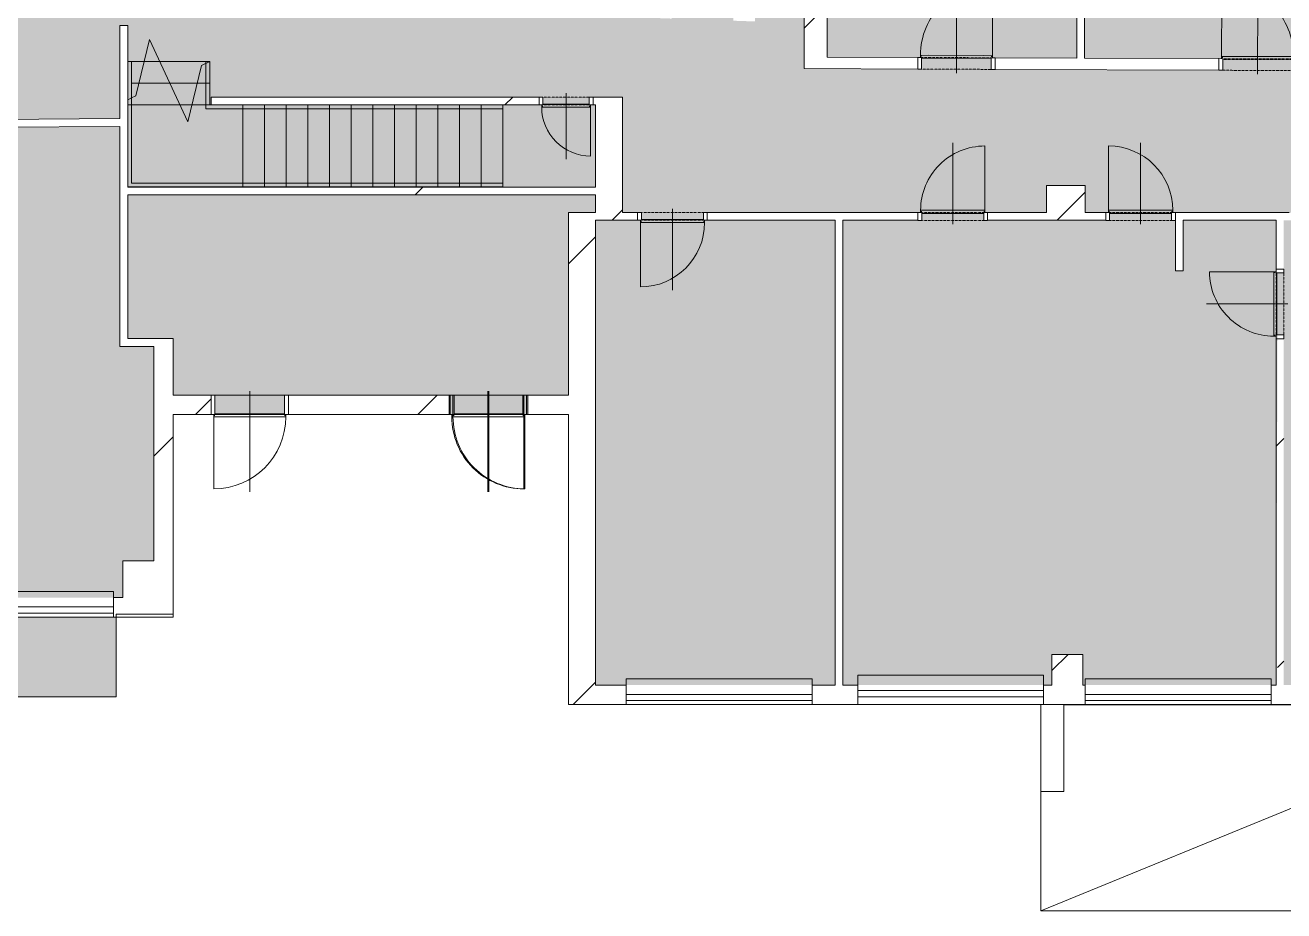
# Model space of a CAD drawing. Header units: millimetres. Extents: x 46521 to 256645, y -45352 to 20466.
# Drawn here: x 143610 to 159868, y -31726 to -20293 of the extents above; entities that cross this region are included whole.
import ezdxf

# ---------------------------------------------------------------- set-up
doc = ezdxf.new("R2010")
doc.units = ezdxf.units.MM
doc.linetypes.add('Čerchovaná se dvěma tečkami', pattern=[2.59, 1, -0.53, 0, -0.53, 0, -0.53])
for name, color, linetype, lineweight in [('A-DETL-GENF', 92, 'Continuous', 13), ('A-DETL-THIN', 151, 'Continuous', 13), ('A-DOOR', 31, 'Continuous', 13), ('A-DOOR-FRAM', 31, 'Continuous', 9), ('A-FLOR', 192, 'Continuous', 13), ('A-FLOR-HRAL', 11, 'Continuous', 13), ('A-GENM', 13, 'Continuous', 13), ('A-GLAZ', 151, 'Continuous', 13), ('A-WALL', 113, 'Continuous', 13), ('A-WALL-PATT', 111, 'Continuous', 9), ('S-COLS', 52, 'Continuous', 13), ('S-STRS', 31, 'Continuous', 13), ('S-STRS-MBND', 31, 'Continuous', 9)]:
    doc.layers.add(name, color=color, linetype=linetype, lineweight=lineweight)
pattern_1 = [(45, (128025, 0), (-7184.2, 7184.2), []), (45, (130898, -3e-12), (-7184.2, 7184.2), []), (45, (136646, -7e-12), (-4310.5, 10058), [4064, -2032, 67.06, -1964.94])]

# ---------------------------------------------------------------- blocks, each defined once
blk = doc.blocks.new('DVERE_1k_oblozka - DD03_01_800x1970_koupelna-1549492-Mapka _ závislý 10')
at = {"layer": 'A-DOOR', "lineweight": 9}
for p, q in [((-450, 53), (-400, 53)), ((-450, -47), (-450, 53)), ((-400, 53), (-400, -47)), ((0, 103), (0, -947)), ((400, 53), (450, 53)), ((400, -47), (400, 53)), ((450, 53), (450, -47)), ((-400, -47), (-450, -47)), ((-415, -47), (-415, -907)), ((-415, -62), (-400, -62)), ((-415, -77), (-415, -62)), ((415, -77), (-415, -77)), ((-400, -37), (400, -37)), ((305, -77), (-305, -77)), ((450, -47), (400, -47)), ((400, -62), (415, -62)), ((415, -77), (415, -47)), ((415, -62), (415, -77))]:
    blk.add_line(p, q, dxfattribs=at)
at = {"layer": 'A-DOOR', "linetype": 'Čerchovaná se dvěma tečkami', "lineweight": 9}
for p, q in [((-400, 53), (400, 53)), ((-400, -47), (400, -47))]:
    blk.add_line(p, q, dxfattribs=at)
at = {"layer": 'A-DOOR', "lineweight": 9}
blk.add_arc((-415, -77), 830, 270, 0, dxfattribs=at)
at = {"layer": 'A-DOOR-FRAM'}
for p, q in [((-450, 53), (-400, 53)), ((-400, 53), (-400, -47)), ((400, -47), (400, 53)), ((450, 53), (400, 53)), ((-400, -47), (-450, -47)), ((400, -47), (450, -47))]:
    blk.add_line(p, q, dxfattribs=at)
blk = doc.blocks.new('DVERE_1k_oblozka - DD03_01_900x1970_koupelna-1549502-Mapka _ závislý 10')
at = {"layer": 'A-DOOR', "lineweight": 9}
for p, q in [((-500, 78), (-450, 78)), ((-500, -72), (-500, 78)), ((-450, 78), (-450, -72)), ((0, 128), (0, -1072)), ((450, 78), (500, 78)), ((450, -72), (450, 78)), ((500, 78), (500, -72)), ((-450, -72), (-500, -72)), ((-465, -72), (-465, -1032)), ((-465, -87), (-450, -87)), ((-465, -102), (-465, -87)), ((465, -102), (-465, -102)), ((-450, -62), (450, -62)), ((355, -102), (-355, -102)), ((500, -72), (450, -72)), ((450, -87), (465, -87)), ((465, -102), (465, -72)), ((465, -87), (465, -102))]:
    blk.add_line(p, q, dxfattribs=at)
at = {"layer": 'A-DOOR', "linetype": 'Čerchovaná se dvěma tečkami', "lineweight": 9}
for p, q in [((-450, 78), (450, 78)), ((-450, -72), (450, -72))]:
    blk.add_line(p, q, dxfattribs=at)
at = {"layer": 'A-DOOR', "lineweight": 9}
blk.add_arc((-465, -102), 930, 270, 0, dxfattribs=at)
at = {"layer": 'A-DOOR-FRAM'}
for p, q in [((-500, 78), (-450, 78)), ((-450, 78), (-450, -72)), ((450, -72), (450, 78)), ((500, 78), (450, 78)), ((-450, -72), (-500, -72)), ((450, -72), (500, -72))]:
    blk.add_line(p, q, dxfattribs=at)
blk = doc.blocks.new('OKNO_2k_nadsvetlik - OKNO_2k_nadsvetlik 2400 x 1750-1972477-Mapka _ závislý 10')
at = {"layer": 'A-GLAZ', "color": 61, "lineweight": 9}
for p, q in [((-1200, 126), (1200, 126)), ((-1200, 25), (-1200, 126)), ((1200, 25), (-1200, 25)), ((-1200, 25), (1200, 25)), ((-1200, -55), (-1200, 25)), ((1200, 126), (1200, 25)), ((1200, 25), (1200, -55)), ((1200, -55), (-1200, -55))]:
    blk.add_line(p, q, dxfattribs=at)
blk = doc.blocks.new('parapet s nosem_vnitní - parapet s nosem_vnitní-V93-Mapka _ závislý 10')
at = {"layer": 'A-GENM', "color": 61, "lineweight": 9}
for p, q in [((-1200, -190), (-1200, 0)), ((1200, 0), (1200, -190)), ((-1200, -190), (-1200, -200)), ((-1200, -200), (1200, -200)), ((-1200, -200), (1200, -200)), ((1200, -200), (1200, -190))]:
    blk.add_line(p, q, dxfattribs=at)
blk = doc.blocks.new('OKNO_2k_nadsvetlik - OKNO_2k_nadsvetlik 2400 x 1750-1972492-Mapka _ závislý 10')
at = {"layer": 'A-GLAZ', "lineweight": 9}
for p, q in [((-1200, 126), (1200, 126)), ((-1200, 75), (-1200, 126)), ((1200, 75), (-1200, 75)), ((-1200, 75), (1200, 75)), ((-1200, -5), (-1200, 75)), ((1200, 126), (1200, 75)), ((1200, 75), (1200, -5)), ((1200, -5), (-1200, -5))]:
    blk.add_line(p, q, dxfattribs=at)
blk = doc.blocks.new('parapet s nosem_vnitní - parapet s nosem_vnitní-1280305-Mapka _ závislý 10')
at = {"layer": 'A-GENM', "lineweight": 9}
for p, q in [((-1200, -190), (-1200, 0)), ((1200, 0), (1200, -190)), ((-1200, -190), (-1200, -200)), ((-1200, -200), (1200, -200)), ((-1200, -200), (1200, -200)), ((1200, -200), (1200, -190))]:
    blk.add_line(p, q, dxfattribs=at)
blk = doc.blocks.new('OKNO_2k_nadsvetlik - OKNO_2k_nadsvetlik 2400 x 1800-2039437-Mapka _ závislý 10')
at = {"layer": 'A-GLAZ', "lineweight": 9}
for p, q in [((-1200, 126), (1200, 126)), ((-1200, 75), (-1200, 126)), ((1200, 75), (-1200, 75)), ((-1200, 75), (1200, 75)), ((-1200, -5), (-1200, 75)), ((1200, 126), (1200, 75)), ((1200, 75), (1200, -5)), ((1200, -5), (-1200, -5))]:
    blk.add_line(p, q, dxfattribs=at)
blk = doc.blocks.new('OKNO_2k_nadsvetlik - OKNO_2k_nadsvetlik 2400 x 1850-1972490-Mapka _ závislý 10')
at = {"layer": 'A-GLAZ', "lineweight": 9}
for p, q in [((-1200, 5), (1200, 5)), ((-1200, -75), (-1200, 5)), ((1200, 5), (1200, -75)), ((-1200, -75), (1200, -75)), ((-1200, -126), (-1200, -75)), ((1200, -75), (-1200, -75)), ((1200, -126), (-1200, -126)), ((1200, -75), (1200, -126))]:
    blk.add_line(p, q, dxfattribs=at)
blk = doc.blocks.new('parapet s nosem_vnitní - parapet s nosem_vnitní-V112-Mapka _ závislý 10')
at = {"layer": 'A-GENM', "lineweight": 9}
for p, q in [((1200, 200), (-1200, 200)), ((-1200, 200), (-1200, 190)), ((1200, 200), (-1200, 200)), ((-1200, 0), (-1200, 190)), ((1200, 190), (1200, 200)), ((1200, 190), (1200, 0))]:
    blk.add_line(p, q, dxfattribs=at)
blk = doc.blocks.new('DVERE_1k_oblozka - DD03_01_900x1970_koupelna-1549503-Mapka _ závislý 10')
at = {"layer": 'A-DOOR', "lineweight": 9}
for p, q in [((-465, 72), (-465, 1032)), ((0, -128), (0, 1072)), ((-450, 72), (-500, 72)), ((-500, 72), (-500, -78)), ((465, 102), (-465, 102)), ((-465, 102), (-465, 87)), ((-465, 87), (-450, 87)), ((-450, -78), (-450, 72)), ((-450, 62), (450, 62)), ((355, 102), (-355, 102)), ((450, 87), (465, 87)), ((500, 72), (450, 72)), ((450, 72), (450, -78)), ((465, 87), (465, 102)), ((465, 102), (465, 72)), ((500, -78), (500, 72)), ((-500, -78), (-450, -78)), ((450, -78), (500, -78))]:
    blk.add_line(p, q, dxfattribs=at)
at = {"layer": 'A-DOOR', "linetype": 'Čerchovaná se dvěma tečkami', "lineweight": 9}
for p, q in [((-450, 72), (450, 72)), ((-450, -78), (450, -78))]:
    blk.add_line(p, q, dxfattribs=at)
at = {"layer": 'A-DOOR', "lineweight": 9}
blk.add_arc((-465, 102), 930, 360, 90, dxfattribs=at)
at = {"layer": 'A-DOOR-FRAM'}
for p, q in [((-450, 72), (-500, 72)), ((-450, -78), (-450, 72)), ((450, 72), (450, -78)), ((450, 72), (500, 72)), ((-500, -78), (-450, -78)), ((500, -78), (450, -78))]:
    blk.add_line(p, q, dxfattribs=at)
blk = doc.blocks.new('DVERE_1k_oblozka - DD03_01_600x1970_koupelna-1549500-Mapka _ závislý 10')
at = {"layer": 'A-DOOR', "lineweight": 9}
for p, q in [((-315, 47), (-315, 707)), ((0, -103), (0, 747)), ((-300, 47), (-350, 47)), ((-350, 47), (-350, -53)), ((315, 77), (-315, 77)), ((-315, 77), (-315, 62)), ((-315, 62), (-300, 62)), ((-300, -53), (-300, 47)), ((-300, 37), (300, 37)), ((205, 77), (-205, 77)), ((300, 62), (315, 62)), ((350, 47), (300, 47)), ((300, 47), (300, -53)), ((315, 62), (315, 77)), ((315, 77), (315, 47)), ((350, -53), (350, 47)), ((-350, -53), (-300, -53)), ((300, -53), (350, -53))]:
    blk.add_line(p, q, dxfattribs=at)
at = {"layer": 'A-DOOR', "linetype": 'Čerchovaná se dvěma tečkami', "lineweight": 9}
for p, q in [((-300, 47), (300, 47)), ((-300, -53), (300, -53))]:
    blk.add_line(p, q, dxfattribs=at)
at = {"layer": 'A-DOOR', "lineweight": 9}
blk.add_arc((-315, 77), 630, 360, 90, dxfattribs=at)
at = {"layer": 'A-DOOR-FRAM'}
for p, q in [((-300, 47), (-350, 47)), ((-300, -53), (-300, 47)), ((300, 47), (300, -53)), ((300, 47), (350, 47)), ((-350, -53), (-300, -53)), ((350, -53), (300, -53))]:
    blk.add_line(p, q, dxfattribs=at)
blk = doc.blocks.new('DVERE_1k_oblozka - DD03_01_900x1970-1570596-Mapka _ závislý 10')
at = {"layer": 'A-DOOR', "lineweight": 9}
for p, q in [((0, 178), (0, -1122)), ((-500, 128), (-450, 128)), ((-500, -122), (-500, 128)), ((-450, 128), (-450, -122)), ((450, 128), (500, 128)), ((450, -122), (450, 128)), ((500, 128), (500, -122)), ((-450, -122), (-500, -122)), ((-465, -122), (-465, -1082)), ((-465, -137), (-450, -137)), ((-465, -152), (-465, -137)), ((465, -152), (-465, -152)), ((-450, -112), (450, -112)), ((355, -152), (-355, -152)), ((500, -122), (450, -122)), ((450, -137), (465, -137)), ((465, -152), (465, -122)), ((465, -137), (465, -152))]:
    blk.add_line(p, q, dxfattribs=at)
at = {"layer": 'A-DOOR', "linetype": 'Čerchovaná se dvěma tečkami', "lineweight": 9}
for p, q in [((-450, 128), (450, 128)), ((-450, -122), (450, -122))]:
    blk.add_line(p, q, dxfattribs=at)
at = {"layer": 'A-DOOR', "lineweight": 9}
blk.add_arc((-465, -152), 930, 270, 0, dxfattribs=at)
at = {"layer": 'A-DOOR-FRAM'}
for p, q in [((-500, 128), (-450, 128)), ((-450, 128), (-450, -122)), ((450, -122), (450, 128)), ((500, 128), (450, 128)), ((-450, -122), (-500, -122)), ((450, -122), (500, -122))]:
    blk.add_line(p, q, dxfattribs=at)
blk = doc.blocks.new('DVERE_1k_oblozka - DD03_01_900x1970-1570682-Mapka _ závislý 10')
at = {"layer": 'A-DOOR', "lineweight": 9}
h = blk.add_hatch(color=41, dxfattribs=at)
h.paths.add_polyline_path([(-500, 122), (-500, -128), (-450, -128), (-450, 122)])
h.paths.add_polyline_path([(450, 122), (450, -128), (500, -128), (500, 122)])
at = {"layer": 'A-DOOR', "color": 61, "lineweight": 9}
for p, q in [((-465, 122), (-465, 1082)), ((0, -178), (0, 1122)), ((-450, 122), (-500, 122)), ((-500, 122), (-500, -128)), ((-450, -128), (-450, 122)), ((355, 152), (-355, 152)), ((500, 122), (450, 122)), ((450, 122), (450, -128)), ((465, 152), (465, 122)), ((500, -128), (500, 122)), ((-500, -128), (-450, -128)), ((450, -128), (500, -128))]:
    blk.add_line(p, q, dxfattribs=at)
at = {"layer": 'A-DOOR', "color": 40, "lineweight": 9}
for p, q in [((465, 152), (-465, 152)), ((-465, 152), (-465, 137)), ((-465, 137), (-450, 137)), ((-437, 112), (450, 112)), ((450, 137), (465, 137)), ((465, 137), (465, 152))]:
    blk.add_line(p, q, dxfattribs=at)
at = {"layer": 'A-DOOR', "color": 61, "linetype": 'Čerchovaná se dvěma tečkami', "lineweight": 9}
for p, q in [((-450, 122), (450, 122)), ((-450, -128), (450, -128))]:
    blk.add_line(p, q, dxfattribs=at)
at = {"layer": 'A-DOOR', "color": 61, "lineweight": 9}
blk.add_arc((-465, 152), 930, 360, 90, dxfattribs=at)
at = {"layer": 'A-DOOR-FRAM', "color": 40}
for p, q in [((-450, 122), (-500, 122)), ((-450, -128), (-450, 122)), ((450, 122), (450, -128)), ((450, 122), (500, 122)), ((-500, -128), (-450, -128)), ((500, -128), (450, -128))]:
    blk.add_line(p, q, dxfattribs=at)
blk = doc.blocks.new('DVERE_1k_oblozka - DD03_01_800x1970_koupelna-1549498-Mapka _ závislý 10')
at = {"layer": 'A-DOOR', "lineweight": 9}
for p, q in [((-415, 47), (-415, 907)), ((0, -103), (0, 947)), ((-400, 47), (-450, 47)), ((-450, 47), (-450, -53)), ((415, 77), (-415, 77)), ((-415, 77), (-415, 62)), ((-415, 62), (-400, 62)), ((-400, -53), (-400, 47)), ((-400, 37), (400, 37)), ((305, 77), (-305, 77)), ((400, 62), (415, 62)), ((450, 47), (400, 47)), ((400, 47), (400, -53)), ((415, 62), (415, 77)), ((415, 77), (415, 47)), ((450, -53), (450, 47)), ((-450, -53), (-400, -53)), ((400, -53), (450, -53))]:
    blk.add_line(p, q, dxfattribs=at)
at = {"layer": 'A-DOOR', "linetype": 'Čerchovaná se dvěma tečkami', "lineweight": 9}
for p, q in [((-400, 47), (400, 47)), ((-400, -53), (400, -53))]:
    blk.add_line(p, q, dxfattribs=at)
at = {"layer": 'A-DOOR', "lineweight": 9}
blk.add_arc((-415, 77), 830, 360, 90, dxfattribs=at)
at = {"layer": 'A-DOOR-FRAM'}
for p, q in [((-400, 47), (-450, 47)), ((-400, -53), (-400, 47)), ((400, 47), (400, -53)), ((400, 47), (450, 47)), ((-450, -53), (-400, -53)), ((450, -53), (400, -53))]:
    blk.add_line(p, q, dxfattribs=at)
blk = doc.blocks.new('Typ horního madla - Horní madlo_Vnitřní_-1833894-Mapka _ závislý 10')
at = {"layer": 'A-FLOR-HRAL', "lineweight": 9}
for p, q in [((16960, -20763), (16910, -20763)), ((16910, -20763), (16910, -21257)), ((16960, -20763), (16960, -21233)), ((16910, -21257), (16960, -21233)), ((16910, -21257), (16910, -21323)), ((16960, -21233), (16960, -21323)), ((16910, -21323), (16910, -22382)), ((16960, -21323), (16960, -22332)), ((16910, -22382), (18116, -22382)), ((16960, -22332), (18116, -22332)), ((18116, -22332), (21756, -22332)), ((18116, -22382), (21756, -22382)), ((21756, -22332), (21756, -22382))]:
    blk.add_line(p, q, dxfattribs=at)
blk = doc.blocks.new('Typ horního madla - Horní madlo_Vnitřní_-1833909-Mapka _ závislý 10')
at = {"layer": 'A-FLOR-HRAL', "lineweight": 9}
for p, q in [((17969, -20763), (17919, -20763)), ((17919, -20786), (17969, -20763)), ((17919, -20763), (17919, -20786)), ((17919, -20786), (17919, -21248)), ((17969, -20763), (17969, -21248)), ((17969, -20763), (17969, -20763)), ((17919, -21248), (17919, -21373)), ((17969, -21248), (17969, -21323)), ((17919, -21373), (18116, -21373)), ((17969, -21323), (18116, -21323)), ((18116, -21323), (21756, -21323)), ((18116, -21373), (21756, -21373)), ((21756, -21323), (21756, -21373))]:
    blk.add_line(p, q, dxfattribs=at)
blk = doc.blocks.new('DVERE_1k_oblozka - DD03_01_900x1970-V177-Mapka _ závislý 10')
at = {"layer": 'A-DOOR', "lineweight": 9}
for p, q in [((-465, 122), (-465, 1082)), ((0, -178), (0, 1122)), ((-450, 122), (-500, 122)), ((-500, 122), (-500, -128)), ((465, 152), (-465, 152)), ((-465, 152), (-465, 137)), ((-465, 137), (-450, 137)), ((-450, -128), (-450, 122)), ((-450, 112), (437, 112)), ((355, 152), (-355, 152)), ((450, 137), (465, 137)), ((500, 122), (450, 122)), ((450, 122), (450, -128)), ((465, 137), (465, 152)), ((465, 152), (465, 122)), ((500, -128), (500, 122)), ((-500, -128), (-450, -128)), ((450, -128), (500, -128))]:
    blk.add_line(p, q, dxfattribs=at)
at = {"layer": 'A-DOOR', "linetype": 'Čerchovaná se dvěma tečkami', "lineweight": 9}
for p, q in [((-450, 122), (450, 122)), ((-450, -128), (450, -128))]:
    blk.add_line(p, q, dxfattribs=at)
at = {"layer": 'A-DOOR', "lineweight": 9}
blk.add_arc((-465, 152), 930, 360, 90, dxfattribs=at)
at = {"layer": 'A-DOOR-FRAM'}
for p, q in [((-450, 122), (-500, 122)), ((-450, -128), (-450, 122)), ((450, 122), (450, -128)), ((450, 122), (500, 122)), ((-500, -128), (-450, -128)), ((500, -128), (450, -128))]:
    blk.add_line(p, q, dxfattribs=at)

msp = doc.modelspace()

# ---------------------------------------------------------------- hatches: boundary and pattern name
at = {"layer": 'A-DETL-GENF', "lineweight": 9}
h = msp.add_hatch(color=1, dxfattribs=at)
h.paths.add_polyline_path([(126739.3, -28962.3), (126739.3, -27933.8), (126569.3, -27933.8), (126569.3, -28962.3)])
h.paths.add_polyline_path([(131029.3, -28962.3), (139094.3, -28962.3), (139094.3, -27933.8), (132834.3, -27933.8), (132834.3, -27115.5), (132974.3, -27115.5), (132974.3, -26157.5), (126819.3, -26157.5), (126819.3, -27300), (127274.3, -27300), (127274.3, -27933.8), (126989.3, -27933.8), (126989.3, -28962.3)])
h.paths.add_polyline_path([(139394.3, -28962.3), (144784.1, -28962.3), (144784.1, -27933.8), (139394.3, -27933.8), (139394.3, -28338)])
h.paths.add_polyline_path([(173066.8, -17205.8), (173066.8, -17200.8), (172766.8, -17205.8)])
h.paths.add_polyline_path([(170378.8, -17205.8), (170378.8, -17520.8), (170058.8, -17520.8), (170058.8, -17205.8)])
h.paths.add_polyline_path([(167504.2, -10581.5), (167504.2, -10577.1), (167104.2, -10577.1)])
h.paths.add_polyline_path([(162868, -28812.5), (162868, -28277.5), (162968, -28277.5), (162968, -27406.7), (162843, -27406.7), (162843, -22812.5), (160788, -22812.5), (160788, -22712.5), (161815.5, -22712.5), (161815.5, -22544.8), (162040.5, -22544.8), (162040.5, -22712.5), (162843, -22712.5), (162843, -22382.3), (163497.3, -22382.3), (163497.3, -22532.3), (162968, -22532.3), (162968, -27156.7), (166153, -27156.7), (166153, -22532.3), (164297.3, -22532.3), (164297.3, -22382.3), (164717.3, -22382.3), (164717.3, -20532.3), (164273.3, -20532.3), (164273.3, -20432.3), (169288.3, -20432.3), (169288.3, -19232.3), (168928.3, -19232.3), (168928.3, -19132.3), (169538.3, -19132.3), (169538.3, -19579.6), (171678.3, -19579.6), (171678.3, -19829.6), (172478.3, -19829.6), (172478.3, -19579.6), (174618.3, -19579.6), (174618.3, -19829.6), (175518.3, -19829.6), (175518.3, -19579.6), (176761.8, -19579.6), (176761.8, -17452.4), (176383.5, -17455.7), (176381.3, -17205.8), (175814.3, -17205.8), (175814.3, -17500.8), (175514.3, -17500.8), (175514.3, -17205.8), (173066.8, -17205.8), (173066.8, -17500.8), (172766.8, -17500.8), (172766.8, -17205.8), (169493.3, -17205.8), (169493.3, -17957.1), (167662.2, -17957.1), (167662.2, -17269.7), (166524.2, -17269.7), (166524.2, -17944.7), (166424.2, -17944.7), (166424.2, -17169.7), (166954.2, -17169.7), (166954.2, -13702.1), (167104.2, -13702.1), (167104.2, -16585.8), (167504.2, -16585.8), (167504.2, -16955.8), (168816.4, -16955.8), (168755, -12682.4), (167874.2, -12686.3), (167873.8, -12586.6), (168774.3, -12582.3), (168755, -10573), (167504.2, -10584.2), (167504.2, -10977.1), (167104.2, -10977.1), (167104.2, -12590.2), (167273.8, -12590.9), (167273.8, -12689.4), (167104.2, -12690.9), (167104.2, -12902.1), (166954.2, -12902.1), (166954.2, -12690.9), (166565, -12690.9), (166564.6, -12592.8), (166954.2, -12590.2), (166954.2, -10585.2), (166784.1, -10577.1), (166782.9, -10406.4), (166732.8, -10392.4), (166732.4, -10372.1), (165082.6, -10372.1), (165082.5, -10417.9), (165032.9, -10418.2), (165034.2, -10598.2), (164603.3, -10622.1), (164635.1, -12601.9), (165088.6, -12599.7), (165089.1, -12699.7), (164635.1, -12701.9), (164705, -17272.1), (163239.9, -17272.1), (163239.9, -17972.1), (162829.9, -17972.1), (162829.9, -17272.1), (162739.9, -17272.1), (162739.9, -17172.1), (164603.5, -17172.1), (164503, -10601.8), (161511.8, -10622.1), (161511.8, -11022.1), (161111.8, -11022.1), (161111.8, -16631.1), (161531.8, -16631.1), (161531.8, -17172.1), (161939.9, -17172.1), (161939.9, -17272.1), (161859.9, -17272.1), (161859.9, -20886.6), (159979.3, -20879.4), (159979.9, -20729.2), (161759.9, -20729.4), (161759.9, -17272.1), (161111.8, -17272.1), (161111.8, -17584.7), (157294.9, -17584.7), (157294.9, -20718.5), (159079.9, -20725.4), (159079.3, -20875.6), (156088.4, -20863.7), (156089, -20713.7), (157194.9, -20713.9), (157194.9, -17584.7), (153970.9, -17584.7), (153970.9, -20705.3), (155189, -20710.1), (155188.4, -20860.1), (153670.9, -20854.1), (153670.9, -20036.3), (153038.4, -20036.3), (153038.4, -20245.5), (152758.2, -20235.7), (152761.7, -20135.8), (152938.4, -20135.8), (152938.4, -19936.3), (153870.9, -19936.3), (153870.9, -17584.7), (151335, -17584.7), (151335, -18746.3), (151817.2, -18746.3), (151781.4, -20101.5), (151962.2, -20107.8), (151958.7, -20207.8), (151282.2, -20184.2), (151317.6, -18846.3), (151050.9, -18846.3), (151050.9, -18746.3), (151235, -18746.3), (151235, -16829.6), (149525, -16829.6), (149525, -18186.3), (150156.2, -18186.3), (150156.2, -18746.3), (150450.9, -18746.3), (150450.9, -18846.3), (150156.2, -18846.3), (150156.2, -19546.3), (147554.1, -19546.3), (147554.1, -15711.9), (147654.1, -15711.9), (147654.1, -16229.6), (148684.1, -16229.6), (148684.1, -15869.6), (148784.1, -15869.6), (148784.1, -16679.6), (150825, -16679.6), (150825, -15947.1), (149881.6, -15947.1), (149881.6, -15711.9), (149981.6, -15711.9), (149981.6, -15847.1), (150925, -15851.8), (150925, -16679.6), (151235, -16679.6), (151235, -15010.1), (149981.6, -15010.1), (149981.6, -15111.9), (149881.6, -15111.9), (149881.6, -15010.1), (147654.1, -15010.1), (147654.1, -15111.9), (147554.1, -15111.9), (147554.1, -14801.9), (147654.1, -14801.9), (147654.1, -14910.1), (149881.6, -14910.1), (149881.6, -14700.1), (149981.6, -14716.7), (149981.6, -14910.1), (151235, -14910.1), (151235, -13920.1), (149981.6, -13920.1), (149981.6, -14100.1), (149881.6, -14100.1), (149881.6, -13920.1), (147654.1, -13920.1), (147654.1, -14201.9), (147554.1, -14201.9), (147554.1, -11677.5), (146217.2, -11677.5), (146217.2, -18362.5), (146267.2, -18362.5), (146267.2, -19013.3), (145881.9, -19013.3), (145881.9, -18913.3), (146117.2, -18913.3), (146117.2, -18362.5), (146067.2, -18343.3), (146062, -16403.3), (145186.8, -16403.3), (145186.8, -16443.3), (144852.2, -16443.3), (144852.2, -18243.3), (144932.2, -18243.3), (144932.2, -18913.3), (145081.9, -18913.3), (145081.9, -19013.3), (144060, -19013.3), (144060, -18913.3), (144832.2, -18913.3), (144832.2, -18343.3), (144752.2, -18343.3), (144752.2, -16443.3), (142010, -16443.3), (142010, -18913.3), (143360, -18913.3), (143353.9, -19013.3), (142010, -19013.3), (142010, -19651.8), (140860.5, -19656.1), (140860.5, -19506.1), (141560, -19503.5), (141560, -19143.3), (141860, -19143.3), (141860, -16443.3), (139256.8, -16443.3), (139245.7, -16843.3), (138856.8, -16843.3), (138856.8, -16443.3), (137494.1, -16443.3), (137494.1, -19518.9), (140060, -19509.3), (140060, -19659.2), (136644.7, -19671.9), (136644.1, -19522.1), (137394.1, -19518.9), (137394.1, -16443.3), (133281.8, -16443.3), (133281.8, -19534.9), (135844.1, -19525.3), (135844.7, -19675.1), (133181.8, -19685.2), (133181.8, -16843.3), (132846.8, -16843.3), (132846.8, -16143.3), (134117.5, -16140.2), (134117.5, -15478.3), (134457.5, -15478.3), (134457.5, -9996.2), (134047.5, -9996.2), (134047.5, -9446.2), (134457.5, -9446.2), (134457.5, -6966.2), (134027.5, -6966.2), (134027.5, -6451.2), (134457.5, -6451.2), (134457.5, -3625), (133767.5, -3625), (133767.5, -3525), (134457.5, -3525), (134457.5, -886.8), (133924.7, -886.8), (133924.7, -431.8), (128472.5, -431.8), (128472.5, -871.8), (128037.5, -890.9), (128037.5, -6443.2), (128457.5, -6443.2), (128457.5, -6963.2), (128037.5, -6963.2), (128037.5, -9240.2), (132630.9, -9183.6), (132630.9, -5995), (132720.4, -5994.7), (132734.5, -10326.7), (132634.7, -10327.1), (132630.9, -9283.6), (128472.5, -9340.2), (128472.5, -9908.2), (128037.5, -9908.2), (128037.5, -14261), (132647.5, -14199.3), (132637.5, -11127.1), (132737.3, -11126.7), (132747.5, -14299.3), (131340.6, -14319.1), (131340.6, -14534.9), (131240.6, -14534.9), (131240.6, -14319.1), (127682.5, -14376.8), (127682.5, -15446.9), (127706.5, -15451.8), (127707.5, -15451.8), (128492.5, -15451.8), (128492.5, -16130), (130785.6, -16130), (130785.6, -15402.4), (131340.6, -15402.4), (131330.6, -20050), (131180.6, -20050), (131180.6, -16430), (127234.3, -16430), (127234.3, -16830), (126819.3, -16830), (126819.3, -21265), (131180.6, -21265), (131180.6, -20850), (131330.6, -20850), (131330.6, -21265), (131674.3, -21265), (131674.3, -21415), (130023.7, -21415), (130023.7, -21575), (129923.7, -21575), (129923.7, -21415), (127234.3, -21415), (127234.3, -21665), (126819.3, -21665), (126838.9, -25857.5), (129923.7, -25857.5), (129923.7, -22375), (130023.7, -22375), (130023.7, -25857.5), (133174.3, -25857.5), (133174.3, -21415), (132474.3, -21415), (132474.3, -21265), (133274.3, -21265), (133274.3, -21571.7), (134695.7, -21563.2), (134696.4, -21662.9), (133274.3, -21671.7), (133274.3, -27683.8), (136274.3, -27683.8), (136274.3, -21653.1), (135496.3, -21653.1), (135495.7, -21557.9), (137775.7, -21543.7), (137775.7, -21643.7), (136374.3, -21653.1), (136374.3, -27683.8), (139174.3, -27683.8), (139174.3, -24224.3), (139274.3, -24224.3), (139274.3, -27683.8), (142074.3, -27683.8), (142074.3, -21617), (139274.3, -21635.1), (139274.3, -23424.3), (139174.3, -23424.3), (139174.3, -21635.1), (138576.3, -21634.4), (138576.3, -21538.8), (138892.5, -21527.4), (138892.5, -21212), (139392.5, -21212), (139392.5, -21533.7), (144834.1, -21499.9), (144834.1, -20299.4), (144934.1, -20299.4), (144934.1, -22382.5), (150977.2, -22382.5), (150977.2, -21322.5), (150897.2, -21322.5), (150897.2, -21222.5), (151327.2, -21222.5), (151327.2, -22712.5), (151571.2, -22712.5), (151570.3, -22812.5), (150977.2, -22812.5), (150977.2, -28812.5), (154071.2, -28812.5), (154071.2, -22812.5), (152371.2, -22812.5), (152371.2, -22712.5), (155191.2, -22712.5), (155191.2, -22812.5), (154171.2, -22812.5), (154171.2, -28812.5), (156873.5, -28812.5), (156873.5, -28417.5), (157273.5, -28417.5), (157273.5, -28812.5), (159768, -28812.5), (159786.6, -24292.5), (159868, -24292.5), (159868, -28812.5), (161840.7, -28812.5)])
h.paths.add_polyline_path([(144844.9, -27683.8), (144871.2, -27683.8), (144871.2, -27206.6), (145271.2, -27206.6), (145271.2, -24439.4), (144834.1, -24439.4), (144834.1, -21599.9), (142174.3, -21617), (142174.3, -27683.8), (144602.8, -27683.8)])
h.paths.add_polyline_path([(166278, -27156.7), (169288.3, -27156.7), (169288.3, -22765.8), (168873.3, -22765.8), (168873.3, -22365.8), (169288.3, -22365.8), (169288.3, -20532.3), (164817.3, -20532.3), (164817.3, -22382.3), (166278, -22382.3), (166278, -26067.8)])
h.paths.add_polyline_path([(146061.2, -25319.4), (146961.2, -25319.4), (146961.2, -25069.4), (149151.2, -25069.4), (149151.2, -25319.4), (150036.2, -25319.4), (150051.2, -25069.4), (150627.2, -25069.4), (150627.2, -22712.5), (150977.2, -22712.5), (150977.2, -22482.5), (144934.1, -22482.5), (144934.1, -24339.4), (145521.2, -24339.4), (145521.2, -25069.4), (146061.2, -25069.4)])
h.paths.add_polyline_path([(159868, -23492.5), (159768, -23492.5), (159768, -22812.5), (158568, -22812.5), (158568, -23462.5), (158468, -23462.5), (158468, -22812.5), (158418, -22812.5), (158418, -22712.5), (159988, -22712.5), (159988, -22812.5), (159868, -22812.5), (159868, -23442.5)])
h.paths.add_polyline_path([(156803.7, -22812.5), (155991.2, -22812.5), (155991.2, -22712.5), (156803.7, -22712.5), (156803.7, -22362.5), (157303.7, -22362.5), (157303.7, -22712.5), (157618, -22712.5), (157618, -22812.5), (157303.7, -22812.5)])
h.paths.add_polyline_path([(150297.2, -21322.5), (146012.2, -21322.5), (146012.2, -21222.5), (150297.2, -21222.5)])
h.paths.add_polyline_path([(151681.4, -20098), (151714.5, -18846.3), (151417.6, -18846.3), (151384.8, -20087.7), (151570.3, -20094.1)])
h.paths.add_polyline_path([(150029.2, -19446.3), (150056.2, -19446.3), (150056.2, -18286.3), (148856.2, -18286.3), (148856.2, -18686.3), (148756.2, -18686.3), (148756.2, -18286.3), (147654.1, -18286.3), (147654.1, -19446.3), (148756.2, -19446.3), (148756.2, -19286.3), (148856.2, -19286.3), (148856.2, -19446.3)])
h.paths.add_polyline_path([(167762.2, -19232.3), (164633.3, -19232.3), (164633.3, -19132.3), (168128.3, -19132.3), (168128.3, -19232.3), (168003, -19232.3)])
h.paths.add_polyline_path([(149225, -18186.3), (149225, -16779.6), (148684.1, -16779.6), (148684.1, -16329.6), (147654.1, -16329.6), (147654.1, -18186.3), (148856.2, -18186.3)])
h.paths.add_polyline_path([(169288.3, -17857.1), (169393.3, -17857.1), (169393.3, -17205.8), (167762.2, -17205.8), (167762.2, -17857.1), (168916.4, -17857.1)])
h.paths.add_polyline_path([(151650, -17334.7), (151650, -4240.9), (151585, -4240.9), (151570.3, -11622.8), (151485, -11605.8), (151235, -11605.8), (151235, -11479.2), (148851.8, -11479.2), (148851.8, -11379.2), (151235, -11379.2), (151235, -10845.8), (151189.3, -10845.8), (151189.3, -10445.8), (151235, -10445.8), (151235, -4240.9), (144827.5, -4240.9), (144827.5, -16143.3), (145186.8, -16143.3), (145186.8, -16253.3), (146067.2, -16253.3), (146067.2, -11527.5), (147554.1, -11527.5), (147554.1, -11379.2), (148051.8, -11379.2), (148051.8, -11479.2), (147654.1, -11479.2), (147654.1, -13770.1), (151235, -13770.1), (151235, -12505.8), (151570.3, -12484.5), (151585, -12480.8), (151585, -17334.7)])
h.paths.add_polyline_path([(175514.3, -17205.8), (175821, -17200.8), (175814.3, -17200.8), (175514.3, -17200.8)])
h.paths.add_polyline_path([(176111.8, -16955.8), (176111.8, -16583.6), (176511.8, -16583.6), (176511.8, -10920.5), (176111.8, -10920.5), (176111.8, -10523.2), (170524.9, -10564.9), (170524.8, -11196.4), (170430.7, -11196.3), (170428.4, -10951.7), (170107.5, -10951.7), (170104.8, -10563.9), (169954, -10564.9), (169952.8, -10384.9), (168852.8, -10392.4), (168839.8, -10932.6), (168858.3, -10917.8), (168884.6, -13547.4), (170452.1, -13507.5), (170452.1, -11997.1), (170538.1, -11997.2), (170536.8, -13605.3), (168884.6, -13647.4), (168916.4, -16955.8), (170136.8, -16955.8), (170136.8, -16555.8), (170536.8, -16555.8), (170553, -16955.8), (175814.3, -16955.8)])
h.paths.add_polyline_path([(131240.6, -15384.9), (131240.6, -15384.9), (131240.6, -15334.9), (131340.6, -15334.9), (131330.6, -15384.9)])
h.paths.add_polyline_path([(132617.7, -5195), (132612.2, -3525), (132967.5, -3525), (132967.5, -3625), (132712.5, -3625), (132712.5, -5194.7)])
at = {"layer": 'A-WALL-PATT'}
h = msp.add_hatch(dxfattribs=at)
h.set_pattern_fill('FP_55', color=256, angle=45, style=0, pattern_type=2)
h.set_pattern_definition(pattern_1)
h.paths.add_polyline_path([(157294.9, -20718.5), (157294.9, -17584.7), (157194.9, -17584.7), (157194.9, -20718.1)])
h = msp.add_hatch(dxfattribs=at)
h.set_pattern_fill('FP_55', color=256, angle=45, style=0, pattern_type=2)
h.set_pattern_definition(pattern_1)
h.paths.add_polyline_path([(153970.9, -20705.3), (153970.9, -19936.3), (153670.9, -19936.3), (153670.9, -20704.1), (153870.9, -20704.9)])
h = msp.add_hatch(dxfattribs=at)
h.set_pattern_fill('FP_55', color=256, angle=45, style=0, pattern_type=2)
h.set_pattern_definition(pattern_1)
h.paths.add_polyline_path([(144934.1, -24439.4), (144934.1, -20299.4), (144834.1, -20299.4), (144834.1, -24439.4)])
h = msp.add_hatch(dxfattribs=at)
h.set_pattern_fill('FP_64', color=256, angle=45, style=0, pattern_type=2)
h.set_pattern_definition([(44.772, (128025, 0), (-7155.6, 7212.7), []), (44.772, (130898, -11), (-7155.6, 7212.7), []), (44.772, (136646, -34), (-4270.5, 10075), [4064, -2032, 67.1, -1964.9])])
h.paths.add_polyline_path([(161759.9, -20886.2), (161759.9, -20736.2), (160029.9, -20736.2), (160029.9, -20879.3)])
h.paths.add_polyline_path([(159029.3, -20875.4), (159029.3, -20725.4), (156139, -20718.5), (156139, -20863.9), (157294.9, -20868.5)])
h.paths.add_polyline_path([(155138.4, -20859.9), (155138.4, -20709.9), (153670.9, -20705.3), (153670.9, -20854.1), (153970.9, -20855.3)])
h = msp.add_hatch(dxfattribs=at)
h.set_pattern_fill('FP_55', color=256, angle=45, style=0, pattern_type=2)
h.set_pattern_definition(pattern_1)
h.paths.add_polyline_path([(150947.2, -21322.5), (151327.2, -21322.5), (151327.2, -21222.5), (150947.2, -21222.5)])
h.paths.add_polyline_path([(150247.2, -21322.5), (150247.2, -21222.5), (146012.2, -21222.5), (146012.2, -21322.5), (147462.1, -21322.5)])
h = msp.add_hatch(dxfattribs=at)
h.set_pattern_fill('FP_55', color=256, angle=45, style=0, pattern_type=2)
h.set_pattern_definition(pattern_1)
h.paths.add_polyline_path([(150977.2, -22712.5), (151327.2, -22712.5), (151327.2, -21322.5), (150977.2, -21322.5), (150977.2, -22482.5)])
h = msp.add_hatch(dxfattribs=at)
h.set_pattern_fill('FP_63', color=256, angle=45, style=0, pattern_type=2)
h.set_pattern_definition([(45.356, (128025, 0), (-7228.7, 7139.4), []), (45.356, (130898, 18), (-7228.7, 7139.4), []), (45.356, (136646, 54), (-4373, 10031), [4064, -2032, 67, -1965])])
h.paths.add_polyline_path([(133274.3, -21671.7), (134646.4, -21662.9), (134645.7, -21563.2), (133274.3, -21571.7), (133274.3, -21663.2)])
h.paths.add_polyline_path([(135546.3, -21657.6), (137726.3, -21644.1), (137725.7, -21544.1), (135545.7, -21557.9), (135546.3, -21653.1)])
h.paths.add_polyline_path([(138626.3, -21638.5), (144834.1, -21599.9), (144834.1, -21499.9), (139392.5, -21533.7), (139392.5, -21562), (138892.5, -21562), (138892.5, -21536.8), (138625.7, -21538.5), (138625.8, -21562)])
h = msp.add_hatch(dxfattribs=at)
h.set_pattern_fill('FP_55', color=256, angle=45, style=0, pattern_type=2)
h.set_pattern_definition(pattern_1)
h.paths.add_polyline_path([(150977.2, -22482.5), (150977.2, -22382.5), (144934.1, -22382.5), (144934.1, -22482.5), (147462.1, -22482.5)])
h = msp.add_hatch(dxfattribs=at)
h.set_pattern_fill('FP_55', color=256, angle=45, style=0, pattern_type=2)
h.set_pattern_definition(pattern_1)
h.paths.add_polyline_path([(150627.2, -29062.5), (150977.2, -29062.5), (150977.2, -22712.5), (150627.2, -22712.5), (150627.2, -28812.5)])
h = msp.add_hatch(dxfattribs=at)
h.set_pattern_fill('FP_55', color=256, angle=45, style=0, pattern_type=2)
h.set_pattern_definition(pattern_1)
h.paths.add_polyline_path([(159938, -22812.5), (159938, -22712.5), (158468, -22712.5), (158468, -22812.5), (159868, -22812.5)])
h.paths.add_polyline_path([(150977.2, -22812.5), (151521.2, -22812.5), (151521.2, -22712.5), (150977.2, -22712.5)])
h.paths.add_polyline_path([(152421.2, -22812.5), (155141.2, -22812.5), (155141.2, -22712.5), (152421.2, -22712.5)])
h.paths.add_polyline_path([(160838, -22812.5), (162843, -22812.5), (162843, -22712.5), (160838, -22712.5)])
h.paths.add_polyline_path([(157568, -22812.5), (157568, -22712.5), (156041.2, -22712.5), (156041.2, -22812.5)])
h = msp.add_hatch(dxfattribs=at)
h.set_pattern_fill('FP_55', color=256, angle=45, style=0, pattern_type=2)
h.set_pattern_definition(pattern_1)
h.paths.add_polyline_path([(154171.2, -28812.5), (154171.2, -22812.5), (154071.2, -22812.5), (154071.2, -28812.5)])
h = msp.add_hatch(dxfattribs=at)
h.set_pattern_fill('FP_55', color=256, angle=45, style=0, pattern_type=2)
h.set_pattern_definition(pattern_1)
h.paths.add_polyline_path([(158468, -23462.5), (158568, -23462.5), (158568, -22812.5), (158468, -22812.5)])
h = msp.add_hatch(dxfattribs=at)
h.set_pattern_fill('FP_55', color=256, angle=45, style=0, pattern_type=2)
h.set_pattern_definition(pattern_1)
h.paths.add_polyline_path([(159868, -28812.5), (159868, -24342.5), (159768, -24342.5), (159786.6, -28812.5)])
h.paths.add_polyline_path([(159768, -23442.5), (159868, -23442.5), (159868, -22812.5), (159768, -22812.5)])
h = msp.add_hatch(dxfattribs=at)
h.set_pattern_fill('FP_56', color=256, angle=45, style=0, pattern_type=2)
h.set_pattern_definition(pattern_1)
h.paths.add_polyline_path([(144934.1, -24339.4), (144934.1, -24439.4), (145271.2, -24439.4), (145271.2, -24339.4)])
h = msp.add_hatch(dxfattribs=at)
h.set_pattern_fill('FP_55', color=256, angle=45, style=0, pattern_type=2)
h.set_pattern_definition(pattern_1)
h.paths.add_polyline_path([(145521.2, -27683.8), (145521.2, -24339.4), (145271.2, -24339.4), (145271.2, -27683.8)])
h = msp.add_hatch(dxfattribs=at)
h.set_pattern_fill('FP_55', color=256, angle=45, style=0, pattern_type=2)
h.set_pattern_definition(pattern_1)
h.paths.add_polyline_path([(150101.2, -25319.4), (150627.2, -25319.4), (150627.2, -25069.4), (150101.2, -25069.4)])
h.paths.add_polyline_path([(146011.2, -25319.4), (146011.2, -25069.4), (145521.2, -25069.4), (145521.2, -25319.4)])
h.paths.add_polyline_path([(147011.2, -25319.4), (149086.2, -25319.4), (149086.2, -25069.4), (147011.2, -25069.4)])
h = msp.add_hatch(dxfattribs=at)
h.set_pattern_fill('FP_55', color=256, angle=45, style=0, pattern_type=2)
h.set_pattern_definition(pattern_1)
h.paths.add_polyline_path([(144871.2, -27683.8), (145271.2, -27683.8), (145271.2, -27206.6), (144871.2, -27206.6)])
h = msp.add_hatch(dxfattribs=at)
h.set_pattern_fill('FP_55', color=256, angle=45, style=0, pattern_type=2)
h.set_pattern_definition(pattern_1)
h.paths.add_polyline_path([(133397.1, -27933.8), (133397.1, -27683.8), (133274.3, -27683.8), (133274.3, -27933.8)])
h.paths.add_polyline_path([(145521.2, -27933.8), (145521.2, -27683.8), (144749, -27683.8), (144749, -27933.8), (145271.2, -27933.8)])
h.paths.add_polyline_path([(136374.3, -27933.8), (136397.1, -27933.8), (136374.3, -27683.8), (135797.1, -27683.8), (135797.1, -27933.8), (136274.3, -27933.8)])
h.paths.add_polyline_path([(139245.7, -27933.8), (139394.3, -27933.8), (139394.3, -27683.8), (138797.1, -27683.8), (138797.1, -27933.8), (139174.3, -27933.8)])
h.paths.add_polyline_path([(142349, -27933.8), (142349, -27683.8), (141794.3, -27683.8), (141794.3, -27933.8), (142174.3, -27933.8)])
h = msp.add_hatch(dxfattribs=at)
h.set_pattern_fill('FP_57', color=256, angle=45, style=0, pattern_type=2)
h.set_pattern_definition(pattern_1)
h.paths.add_polyline_path([(156873.5, -28812.5), (157273.5, -28812.5), (157273.5, -28417.5), (156873.5, -28417.5)])
h = msp.add_hatch(dxfattribs=at)
h.set_pattern_fill('FP_55', color=256, angle=45, style=0, pattern_type=2)
h.set_pattern_definition(pattern_1)
h.paths.add_polyline_path([(157303.5, -29062.5), (157303.5, -28812.5), (156763.5, -28812.5), (156763.5, -29062.5), (157273.5, -29062.5)])
h.paths.add_polyline_path([(159703.5, -29062.5), (160303.5, -29062.5), (160303.5, -28812.5), (159703.5, -28827), (159703.5, -29012.5)])
h.paths.add_polyline_path([(162868, -29062.5), (162868, -28812.5), (162703.5, -28812.5), (162703.5, -29062.5)])
h.paths.add_polyline_path([(154171.2, -29062.5), (154363.5, -29062.5), (154363.5, -28812.5), (153773.5, -28812.5), (153773.5, -29062.5), (154071.2, -29062.5)])
h.paths.add_polyline_path([(150977.2, -29062.5), (151373.5, -29062.5), (151373.5, -28812.5), (150977.2, -28812.5), (150977.2, -29012.5)])
h = msp.add_hatch(dxfattribs=at)
h.set_pattern_fill('FP_55', color=256, angle=45, style=0, pattern_type=2)
h.set_pattern_definition(pattern_1)
h.paths.add_polyline_path([(156728.3, -30187.5), (157028.3, -30187.5), (157028.3, -29062.5), (156728.3, -29063.5), (156728.3, -29473.1)])
at = {"layer": 'S-COLS', "lineweight": 9}
h = msp.add_hatch(dxfattribs=at)
h.set_pattern_fill('FP_97', color=256, style=0, pattern_type=2)
h.set_pattern_definition([(45, (128025, 0), (-7184.2, 7184.2), []), (45, (130898, 0), (-7184.2, 7184.2), []), (45, (136646, 0), (-4310.5, 10058), [4064, -2032, 67.1, -1964.9])])
h.paths.add_polyline_path([(156803.7, -22362.5), (156803.7, -22712.5), (157303.7, -22712.5), (157303.7, -22362.5)])

# ---------------------------------------------------------------- linework, layer by layer
at = {"layer": 'A-DETL-THIN', "lineweight": 9}
for p, q in [((145521.2, -27896.6), (145521.2, -25319.4)), ((145521.2, -25319.4), (150627.2, -25319.4)), ((150627.2, -25319.4), (150627.2, -29062.5)), ((144784.1, -28962.3), (144784.1, -27896.6)), ((144784.1, -27896.6), (145521.2, -27896.6)), ((126569.3, -28962.3), (144784.1, -28962.3)), ((150627.2, -29062.5), (163218, -29062.5))]:
    msp.add_line(p, q, dxfattribs=at)
at = {"layer": 'A-FLOR', "lineweight": 9}
for p, q in [((156728.3, -31726.4), (163233.3, -29066.4)), ((157028.3, -29066.4), (163233.3, -29066.4)), ((156728.3, -31726.4), (156728.3, -30187.5)), ((169413.3, -31726.4), (156728.3, -31726.4))]:
    msp.add_line(p, q, dxfattribs=at)
at = {"layer": 'A-WALL', "lineweight": 9}
for p, q in [((153970.9, -20705.3), (153970.9, -17584.7)), ((157194.9, -17584.7), (157194.9, -20718.1)), ((157294.9, -20718.5), (157294.9, -17584.7)), ((153670.9, -20036.3), (153670.9, -20854.1)), ((144934.1, -20299.4), (144834.1, -20299.4)), ((144834.1, -20299.4), (144834.1, -21499.9)), ((144934.1, -21042.5), (144934.1, -20299.4)), ((155139, -20709.9), (153970.9, -20705.3)), ((157194.9, -20718.1), (156139, -20713.9)), ((159029.9, -20725.4), (157294.9, -20718.5)), ((153670.9, -20854.1), (155138.4, -20859.9)), ((156138.4, -20863.9), (159029.3, -20875.4)), ((144934.1, -22382.5), (144934.1, -21256.8)), ((150247.2, -21222.5), (146012.2, -21222.5)), ((146012.2, -21222.5), (146012.2, -21322.5)), ((151327.2, -21222.5), (150947.2, -21222.5)), ((151327.2, -22712.5), (151327.2, -21222.5)), ((146012.2, -21322.5), (150247.2, -21322.5)), ((150947.2, -21322.5), (150977.2, -21322.5)), ((150977.2, -21322.5), (150977.2, -22382.5)), ((144834.1, -21499.9), (139392.5, -21533.7)), ((142174.3, -21616.4), (144834.1, -21599.9)), ((144834.1, -21599.9), (144834.1, -24439.4)), ((150977.2, -22382.5), (144934.1, -22382.5)), ((144934.1, -24339.4), (144934.1, -22482.5)), ((144934.1, -22482.5), (150977.2, -22482.5)), ((150977.2, -22482.5), (150977.2, -22712.5)), ((150627.2, -22712.5), (150627.2, -25069.4)), ((150977.2, -22712.5), (150627.2, -22712.5)), ((151521.2, -22712.5), (151327.2, -22712.5)), ((155141.2, -22712.5), (152421.2, -22712.5)), ((156803.7, -22712.5), (156041.2, -22712.5)), ((157568, -22712.5), (157303.7, -22712.5)), ((159938, -22712.5), (158468, -22712.5)), ((150977.2, -22812.5), (151521.2, -22812.5)), ((150977.2, -28812.5), (150977.2, -22812.5)), ((152421.2, -22812.5), (154071.2, -22812.5)), ((154071.2, -22812.5), (154071.2, -28812.5)), ((154171.2, -22812.5), (155141.2, -22812.5)), ((154171.2, -28812.5), (154171.2, -22812.5)), ((156041.2, -22812.5), (157568, -22812.5)), ((158468, -22812.5), (158468, -23462.5)), ((158568, -22812.5), (159768, -22812.5)), ((158568, -23462.5), (158568, -22812.5)), ((159768, -22812.5), (159768, -23442.5)), ((158468, -23462.5), (158568, -23462.5)), ((145521.2, -24339.4), (144934.1, -24339.4)), ((145521.2, -25069.4), (145521.2, -24339.4)), ((159768, -24342.5), (159768, -28812.5)), ((144834.1, -24439.4), (145271.2, -24439.4)), ((145271.2, -24439.4), (145271.2, -27206.6)), ((146011.2, -25069.4), (145521.2, -25069.4)), ((146061.2, -25069.4), (146961.2, -25069.4)), ((149086.2, -25069.4), (147011.2, -25069.4)), ((149151.2, -25069.4), (150036.2, -25069.4)), ((150627.2, -25069.4), (150101.2, -25069.4)), ((145521.2, -27933.8), (145521.2, -25319.4)), ((145521.2, -25319.4), (146011.2, -25319.4)), ((147011.2, -25319.4), (149086.2, -25319.4)), ((150101.2, -25319.4), (150627.2, -25319.4)), ((150627.2, -25319.4), (150627.2, -29062.5)), ((145271.2, -27206.6), (144871.2, -27206.6)), ((144871.2, -27206.6), (144871.2, -27683.8)), ((144871.2, -27683.8), (144749, -27683.8)), ((144749, -27933.8), (145521.2, -27933.8)), ((156873.5, -28417.5), (156873.5, -28812.5)), ((157273.5, -28417.5), (156873.5, -28417.5)), ((157273.5, -28812.5), (157273.5, -28417.5)), ((151373.5, -28812.5), (150977.2, -28812.5)), ((154071.2, -28812.5), (153773.5, -28812.5)), ((154363.5, -28812.5), (154171.2, -28812.5)), ((156873.5, -28812.5), (156763.5, -28812.5)), ((157303.5, -28812.5), (157273.5, -28812.5)), ((159768, -28812.5), (159703.5, -28812.5)), ((150627.2, -29062.5), (151373.5, -29062.5)), ((153773.5, -29062.5), (154363.5, -29062.5)), ((156728.3, -29063.5), (156728.3, -30187.5)), ((157028.3, -29062.5), (157303.5, -29062.5)), ((157028.3, -30187.5), (157028.3, -29062.5)), ((159703.5, -29062.5), (160303.5, -29062.5)), ((156728.3, -30187.5), (157028.3, -30187.5))]:
    msp.add_line(p, q, dxfattribs=at)
at = {"layer": 'S-COLS', "lineweight": 9}
for p, q in [((157303.7, -22362.5), (156803.7, -22362.5)), ((156803.7, -22362.5), (156803.7, -22712.5)), ((157303.7, -22712.5), (157303.7, -22362.5))]:
    msp.add_line(p, q, dxfattribs=at)
at = {"layer": 'S-STRS', "lineweight": 9}
for p, q in [((145148.2, -20762.5), (144984.5, -20762.5)), ((145148.2, -20762.5), (144984.5, -20762.5)), ((145994.1, -20762.5), (145348.8, -20762.5)), ((145994.1, -20762.5), (145348.8, -20762.5)), ((144934.1, -21042.5), (144934.1, -21256.8)), ((145080.1, -21042.5), (144984.5, -21042.5)), ((145080.1, -21042.5), (144984.5, -21042.5)), ((145832, -21042.5), (145479.4, -21042.5)), ((145832, -21042.5), (145479.4, -21042.5)), ((145764, -21322.5), (145610, -21322.5)), ((145764, -21322.5), (145610, -21322.5))]:
    msp.add_line(p, q, dxfattribs=at)
at = {"layer": 'S-STRS-MBND'}
for p, q in [((145040.1, -21207.4), (145216.9, -20479.6)), ((145216.9, -20479.6), (145711.2, -21539.6)), ((145348.8, -20762.5), (145148.2, -20762.5)), ((145348.8, -20762.5), (145148.2, -20762.5)), ((145888.1, -20811.9), (145994.1, -20762.5)), ((145994.1, -20762.5), (145994.1, -21322.5)), ((145711.2, -21539.6), (145888.1, -20811.9)), ((145479.4, -21042.5), (145080.1, -21042.5)), ((145479.4, -21042.5), (145080.1, -21042.5)), ((145994.1, -21042.5), (145832, -21042.5)), ((145994.1, -21042.5), (145832, -21042.5)), ((144934.1, -21256.8), (144934.1, -21322.5)), ((144984.5, -21233.3), (145040.1, -21207.4)), ((144934.1, -21322.5), (144934.1, -22382.5)), ((145610, -21322.5), (144934.1, -21322.5)), ((145610, -21322.5), (144934.1, -21322.5)), ((145994.1, -21322.5), (145764, -21322.5)), ((145994.1, -21322.5), (145764, -21322.5)), ((146421.2, -21322.5), (145994.1, -21322.5)), ((146421.2, -21322.5), (146421.2, -22382.5)), ((146421.2, -21322.5), (149781.2, -21322.5)), ((146421.2, -21322.5), (146421.2, -22382.5)), ((146701.2, -21322.5), (146701.2, -22382.5)), ((146701.2, -21322.5), (146701.2, -22382.5)), ((146981.2, -21322.5), (146981.2, -22382.5)), ((146981.2, -21322.5), (146981.2, -22382.5)), ((147261.2, -21322.5), (147261.2, -22382.5)), ((147261.2, -21322.5), (147261.2, -22382.5)), ((147541.2, -21322.5), (147541.2, -22382.5)), ((147541.2, -21322.5), (147541.2, -22382.5)), ((147821.2, -21322.5), (147821.2, -22382.5)), ((147821.2, -21322.5), (147821.2, -22382.5)), ((148101.2, -21322.5), (148101.2, -22382.5)), ((148101.2, -21322.5), (148101.2, -22382.5)), ((148381.2, -21322.5), (148381.2, -22382.5)), ((148381.2, -21322.5), (148381.2, -22382.5)), ((148661.2, -21322.5), (148661.2, -22382.5)), ((148661.2, -21322.5), (148661.2, -22382.5)), ((148941.2, -21322.5), (148941.2, -22382.5)), ((148941.2, -21322.5), (148941.2, -22382.5)), ((149221.2, -21322.5), (149221.2, -22382.5)), ((149221.2, -21322.5), (149221.2, -22382.5)), ((149501.2, -21322.5), (149501.2, -22382.5)), ((149501.2, -21322.5), (149501.2, -22382.5)), ((149781.2, -21322.5), (149781.2, -22382.5)), ((144934.1, -22382.5), (146421.2, -22382.5)), ((146421.2, -22382.5), (149781.2, -22382.5))]:
    msp.add_line(p, q, dxfattribs=at)

# ---------------------------------------------------------------- block references
at = {"layer": 'A-DOOR', "lineweight": 9}
for name, p, rotation in [('DVERE_1k_oblozka - DD03_01_900x1970_koupelna-1549502-Mapka _ závislý 10', (155638.7, -20784.1), 179.7724506317132), ('DVERE_1k_oblozka - DD03_01_900x1970_koupelna-1549503-Mapka _ závislý 10', (159529.6, -20799.5), 359.7724506317132), ('DVERE_1k_oblozka - DD03_01_600x1970_koupelna-1549500-Mapka _ závislý 10', (150597.2, -21275.4), 180), ('DVERE_1k_oblozka - DD03_01_800x1970_koupelna-1549492-Mapka _ závislý 10', (155591.2, -22759.7), 180), ('DVERE_1k_oblozka - DD03_01_800x1970_koupelna-1549492-Mapka _ závislý 10', (159815.2, -23892.5), 270), ('DVERE_1k_oblozka - DD03_01_900x1970-V177-Mapka _ závislý 10', (149586.2, -25197.2), 180)]:
    msp.add_blockref(name, p, dxfattribs=dict(at, rotation=rotation))
for name, p in [('DVERE_1k_oblozka - DD03_01_800x1970_koupelna-1549498-Mapka _ závislý 10', (158018, -22759.7)), ('DVERE_1k_oblozka - DD03_01_800x1970_koupelna-1549492-Mapka _ závislý 10', (151971.2, -22765.4)), ('DVERE_1k_oblozka - DD03_01_900x1970-1570596-Mapka _ závislý 10', (146511.2, -25197.2))]:
    msp.add_blockref(name, p, dxfattribs=at)
at = {"layer": 'A-DOOR', "color": 61, "lineweight": 9, "rotation": 180}
msp.add_blockref('DVERE_1k_oblozka - DD03_01_900x1970-1570682-Mapka _ závislý 10', (149601.2, -25197.2), dxfattribs=at)
at = {"layer": 'A-FLOR-HRAL', "lineweight": 9}
for name in ['Typ horního madla - Horní madlo_Vnitřní_-1833894-Mapka _ závislý 10', 'Typ horního madla - Horní madlo_Vnitřní_-1833909-Mapka _ závislý 10']:
    msp.add_blockref(name, (128024.7, 0), dxfattribs=at)
at = {"layer": 'A-GENM', "lineweight": 9, "rotation": 180}
for p in [(143549, -27803.8), (152573.5, -28932.5)]:
    msp.add_blockref('parapet s nosem_vnitní - parapet s nosem_vnitní-1280305-Mapka _ závislý 10', p, dxfattribs=at)
at = {"layer": 'A-GENM', "color": 61, "lineweight": 9, "rotation": 180}
msp.add_blockref('parapet s nosem_vnitní - parapet s nosem_vnitní-V93-Mapka _ závislý 10', (155563.5, -28882.5), dxfattribs=at)
at = {"layer": 'A-GENM', "lineweight": 9}
msp.add_blockref('parapet s nosem_vnitní - parapet s nosem_vnitní-V112-Mapka _ závislý 10', (158503.5, -28932.5), dxfattribs=at)
at = {"layer": 'A-GLAZ', "lineweight": 9, "rotation": 180}
for name, p in [('OKNO_2k_nadsvetlik - OKNO_2k_nadsvetlik 2400 x 1800-2039437-Mapka _ závislý 10', (143549, -27808.8)), ('OKNO_2k_nadsvetlik - OKNO_2k_nadsvetlik 2400 x 1750-1972492-Mapka _ závislý 10', (152573.5, -28937.5))]:
    msp.add_blockref(name, p, dxfattribs=at)
at = {"layer": 'A-GLAZ', "color": 61, "lineweight": 9, "rotation": 180}
msp.add_blockref('OKNO_2k_nadsvetlik - OKNO_2k_nadsvetlik 2400 x 1750-1972477-Mapka _ závislý 10', (155563.5, -28937.5), dxfattribs=at)
at = {"layer": 'A-GLAZ', "lineweight": 9}
msp.add_blockref('OKNO_2k_nadsvetlik - OKNO_2k_nadsvetlik 2400 x 1850-1972490-Mapka _ závislý 10', (158503.5, -28937.5), dxfattribs=at)

doc.saveas('drawing.dxf')
